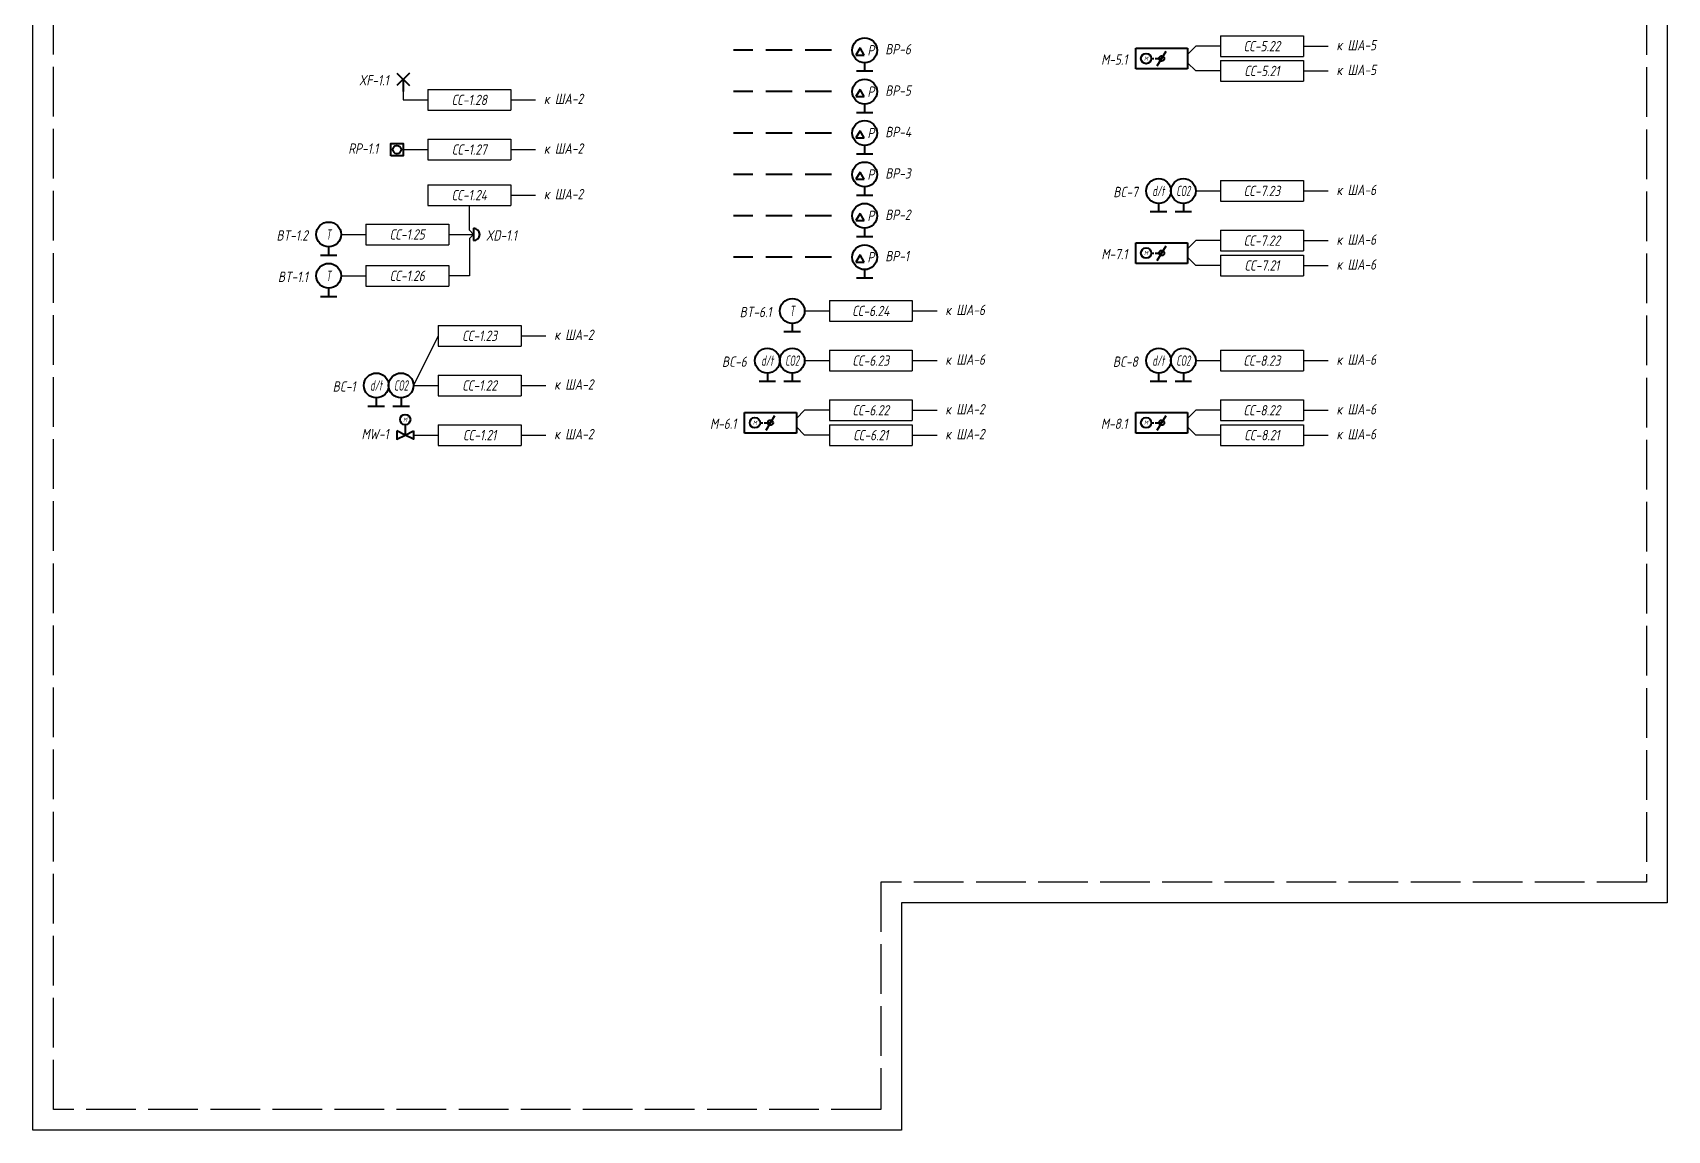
# Model space of a CAD drawing. Header units: millimetres. Extents: x -1048 to 3005, y -1068 to 487.
# Drawn here: x 1533.5 to 1928.4, y -452 to -186.8 of the extents above; entities that cross this region are included whole.
import ezdxf
from ezdxf.enums import TextEntityAlignment as Align

# ---------------------------------------------------------------- set-up
doc = ezdxf.new("R2010")
doc.units = ezdxf.units.MM
doc.linetypes.add('ACAD_ISO02W100', pattern=[15, 12, -3])
doc.linetypes.add('DASHED', pattern=[19.05, 12.7, -6.35])
doc.layers.add('noprint', color=2, linetype='Continuous', plot=False)
doc.styles.get("Standard").update_dxf_attribs({"font": 'arial.ttf'})
doc.styles.add('ГОСТ-ISOCPEUR', font='isocpeui.ttf', dxfattribs={"width": 0.8})
doc.linetypes.add('24AC', pattern='A,20,-5,["24AC",Standard,S=2.54,R=0,X=-5,Y=-1.27],-5', length=30)

# ---------------------------------------------------------------- blocks, each defined once
blk = doc.blocks.new('вентиль с электроприводом')
at = {"color": 0, "linetype": 'DASHED', "lineweight": -2}
blk.add_line((0, 2.5), (0, 0), dxfattribs=at)
at = {"color": 0, "lineweight": -2}
for points in [[(-2, 1), (-2, -1), (0, 0), (-2, 1)], [(2, 1), (2, -1), (0, 0), (2, 1)]]:
    blk.add_lwpolyline(points, dxfattribs=at)
blk.add_circle((0, 3.75), 1.25, dxfattribs=at)
at = {"color": 0, "lineweight": -2, "style": 'ГОСТ-ISOCPEUR', "width": 0.8}
blk.add_text('M', height=1, rotation=360, dxfattribs=at).set_placement((0, 3.75), align=Align.MIDDLE_CENTER)
blk = doc.blocks.new('*T221')
at = {"color": 0, "linetype": 'ByBlock', "lineweight": -2, "transparency": 16777216}
for p, q in [((0, 0), (20, 0)), ((0, 0), (0, -5)), ((20, 0), (20, -5)), ((0, -5), (20, -5))]:
    blk.add_line(p, q, dxfattribs=at)
at = {"color": 0, "transparency": 16777216, "insert": (10, -2.5), "char_height": 2.5, "width": 19, "attachment_point": 5, "style": 'ГОСТ-ISOCPEUR'}
blk.add_mtext('{СС-1.21}', dxfattribs=at)
blk = doc.blocks.new('датчик CO2')
at = {"color": 0, "lineweight": -2}
for p, q in [((-2, 0), (2, 0)), ((0, 2), (0, 0))]:
    blk.add_line(p, q, dxfattribs=at)
blk.add_circle((0, 5), 3, dxfattribs=at)
at = {"color": 0, "lineweight": -2, "style": 'ГОСТ-ISOCPEUR', "width": 0.6}
blk.add_text('CO2', height=2.5, rotation=360, dxfattribs=at).set_placement((-0.01, 5), align=Align.MIDDLE_CENTER)
blk = doc.blocks.new('*T222')
at = {"color": 0, "linetype": 'ByBlock', "lineweight": -2, "transparency": 16777216}
for p, q in [((0, 0), (20, 0)), ((0, 0), (0, -5)), ((20, 0), (20, -5)), ((0, -5), (20, -5))]:
    blk.add_line(p, q, dxfattribs=at)
at = {"color": 0, "transparency": 16777216, "insert": (10, -2.5), "char_height": 2.5, "width": 19, "attachment_point": 5, "style": 'ГОСТ-ISOCPEUR'}
blk.add_mtext('{СС-1.22}', dxfattribs=at)
blk = doc.blocks.new('*T223')
at = {"color": 0, "linetype": 'ByBlock', "lineweight": -2, "transparency": 16777216}
for p, q in [((0, 0), (20, 0)), ((0, 0), (0, -5)), ((20, 0), (20, -5)), ((0, -5), (20, -5))]:
    blk.add_line(p, q, dxfattribs=at)
at = {"color": 0, "transparency": 16777216, "insert": (10, -2.5), "char_height": 2.5, "width": 19, "attachment_point": 5, "style": 'ГОСТ-ISOCPEUR'}
blk.add_mtext('{СС-1.23}', dxfattribs=at)
blk = doc.blocks.new('датчик температуры и влажности')
at = {"color": 0, "lineweight": -2}
for p, q in [((-2, 0), (2, 0)), ((0, 2), (0, 0))]:
    blk.add_line(p, q, dxfattribs=at)
blk.add_circle((0, 5), 3, dxfattribs=at)
at = {"color": 0, "lineweight": -2, "style": 'ГОСТ-ISOCPEUR', "width": 0.6}
blk.add_text('d/t', height=2.5, rotation=360, dxfattribs=at).set_placement((-0.01, 5), align=Align.MIDDLE_CENTER)
blk = doc.blocks.new('*T224')
at = {"color": 0, "linetype": 'ByBlock', "lineweight": -2, "transparency": 16777216}
for p, q in [((0, 0), (20, 0)), ((0, 0), (0, -5)), ((20, 0), (20, -5)), ((0, -5), (20, -5))]:
    blk.add_line(p, q, dxfattribs=at)
at = {"color": 0, "transparency": 16777216, "insert": (10, -2.5), "char_height": 2.5, "width": 19, "attachment_point": 5, "style": 'ГОСТ-ISOCPEUR'}
blk.add_mtext('{СС-6.24}', dxfattribs=at)
blk = doc.blocks.new('датчик температуры')
at = {"color": 0, "lineweight": -2}
for p, q in [((-2, 0), (2, 0)), ((0, 2), (0, 0))]:
    blk.add_line(p, q, dxfattribs=at)
blk.add_circle((0, 5), 3, dxfattribs=at)
at = {"color": 0, "lineweight": -2, "style": 'ГОСТ-ISOCPEUR', "width": 0.6}
blk.add_text('T', height=2.5, rotation=360, dxfattribs=at).set_placement((-0.01, 5), align=Align.MIDDLE_CENTER)
blk = doc.blocks.new('*T237')
at = {"color": 0, "linetype": 'ByBlock', "lineweight": -2, "transparency": 16777216}
for p, q in [((0, 0), (20, 0)), ((0, 0), (0, -5)), ((20, 0), (20, -5)), ((0, -5), (20, -5))]:
    blk.add_line(p, q, dxfattribs=at)
at = {"color": 0, "transparency": 16777216, "insert": (10, -2.5), "char_height": 2.5, "width": 19, "attachment_point": 5, "style": 'ГОСТ-ISOCPEUR'}
blk.add_mtext('{СС-1.24}', dxfattribs=at)
blk = doc.blocks.new('коробка коммутационная')
at = {"color": 0, "lineweight": -2}
blk.add_line((0, 3), (0, 0), dxfattribs=at)
blk.add_arc((0, 1.5), 1.5, 270, 90, dxfattribs=at)
blk = doc.blocks.new('*T238')
at = {"color": 0, "linetype": 'ByBlock', "lineweight": -2, "transparency": 16777216}
for p, q in [((0, 0), (20, 0)), ((0, 0), (0, -5)), ((20, 0), (20, -5)), ((0, -5), (20, -5))]:
    blk.add_line(p, q, dxfattribs=at)
at = {"color": 0, "transparency": 16777216, "insert": (10, -2.5), "char_height": 2.5, "width": 19, "attachment_point": 5, "style": 'ГОСТ-ISOCPEUR'}
blk.add_mtext('{СС-1.25}', dxfattribs=at)
blk = doc.blocks.new('*T239')
at = {"color": 0, "linetype": 'ByBlock', "lineweight": -2, "transparency": 16777216}
for p, q in [((0, 0), (20, 0)), ((0, 0), (0, -5)), ((20, 0), (20, -5)), ((0, -5), (20, -5))]:
    blk.add_line(p, q, dxfattribs=at)
at = {"color": 0, "transparency": 16777216, "insert": (10, -2.5), "char_height": 2.5, "width": 19, "attachment_point": 5, "style": 'ГОСТ-ISOCPEUR'}
blk.add_mtext('{СС-1.26}', dxfattribs=at)
blk = doc.blocks.new('регулятор')
at = {"color": 0, "lineweight": -2}
blk.add_lwpolyline([(-1.5, -1.5), (-1.5, 1.5), (1.5, 1.5), (1.5, -1.5)], close=True, dxfattribs=at)
blk.add_circle((0, 0), 1, dxfattribs=at)
blk = doc.blocks.new('*T240')
at = {"color": 0, "linetype": 'ByBlock', "lineweight": -2, "transparency": 16777216}
for p, q in [((0, 0), (20, 0)), ((0, 0), (0, -5)), ((20, 0), (20, -5)), ((0, -5), (20, -5))]:
    blk.add_line(p, q, dxfattribs=at)
at = {"color": 0, "transparency": 16777216, "insert": (10, -2.5), "char_height": 2.5, "width": 19, "attachment_point": 5, "style": 'ГОСТ-ISOCPEUR'}
blk.add_mtext('{СС-1.27}', dxfattribs=at)
blk = doc.blocks.new('дроссель d100')
at = {"color": 0, "lineweight": -2}
for p, q in [((0, 0), (0, 100)), ((0, 100), (250, 100)), ((103.4, 14.7), (146.6, 85.3)), ((250, 100), (250, 0)), ((250, 0), (0, 0))]:
    blk.add_line(p, q, dxfattribs=at)
at = {"color": 0, "linetype": 'DASHED', "lineweight": -2}
blk.add_line((75, 50), (125, 50), dxfattribs=at)
at = {"color": 0, "lineweight": -2}
for centre, radius in [((50, 50), 25), ((125, 50), 12.5)]:
    blk.add_circle(centre, radius, dxfattribs=at)
at = {"color": 0, "lineweight": -2, "style": 'ГОСТ-ISOCPEUR', "width": 0.8}
blk.add_text('M', height=20, dxfattribs=at).set_placement((50, 50), align=Align.MIDDLE_CENTER)
blk = doc.blocks.new('*T259')
at = {"color": 0, "linetype": 'ByBlock', "lineweight": -2, "transparency": 16777216}
for p, q in [((0, 0), (20, 0)), ((0, 0), (0, -5)), ((20, 0), (20, -5)), ((0, -5), (20, -5))]:
    blk.add_line(p, q, dxfattribs=at)
at = {"color": 0, "transparency": 16777216, "insert": (10, -2.5), "char_height": 2.5, "width": 19, "attachment_point": 5, "style": 'ГОСТ-ISOCPEUR'}
blk.add_mtext('{СС-6.21}', dxfattribs=at)
blk = doc.blocks.new('*T260')
at = {"color": 0, "linetype": 'ByBlock', "lineweight": -2, "transparency": 16777216}
for p, q in [((0, 0), (20, 0)), ((0, 0), (0, -5)), ((20, 0), (20, -5)), ((0, -5), (20, -5))]:
    blk.add_line(p, q, dxfattribs=at)
at = {"color": 0, "transparency": 16777216, "insert": (10, -2.5), "char_height": 2.5, "width": 19, "attachment_point": 5, "style": 'ГОСТ-ISOCPEUR'}
blk.add_mtext('{СС-6.22}', dxfattribs=at)
blk = doc.blocks.new('*T261')
at = {"color": 0, "linetype": 'ByBlock', "lineweight": -2, "transparency": 16777216}
for p, q in [((0, 0), (20, 0)), ((0, 0), (0, -5)), ((20, 0), (20, -5)), ((0, -5), (20, -5))]:
    blk.add_line(p, q, dxfattribs=at)
at = {"color": 0, "transparency": 16777216, "insert": (10, -2.5), "char_height": 2.5, "width": 19, "attachment_point": 5, "style": 'ГОСТ-ISOCPEUR'}
blk.add_mtext('{СС-6.23}', dxfattribs=at)
blk = doc.blocks.new('*T262')
at = {"color": 0, "linetype": 'ByBlock', "lineweight": -2, "transparency": 16777216}
for p, q in [((0, 0), (20, 0)), ((0, 0), (0, -5)), ((20, 0), (20, -5)), ((0, -5), (20, -5))]:
    blk.add_line(p, q, dxfattribs=at)
at = {"color": 0, "transparency": 16777216, "insert": (10, -2.5), "char_height": 2.5, "width": 19, "attachment_point": 5, "style": 'ГОСТ-ISOCPEUR'}
blk.add_mtext('{СС-5.21}', dxfattribs=at)
blk = doc.blocks.new('*T263')
at = {"color": 0, "linetype": 'ByBlock', "lineweight": -2, "transparency": 16777216}
for p, q in [((0, 0), (20, 0)), ((0, 0), (0, -5)), ((20, 0), (20, -5)), ((0, -5), (20, -5))]:
    blk.add_line(p, q, dxfattribs=at)
at = {"color": 0, "transparency": 16777216, "insert": (10, -2.5), "char_height": 2.5, "width": 19, "attachment_point": 5, "style": 'ГОСТ-ISOCPEUR'}
blk.add_mtext('{СС-5.22}', dxfattribs=at)
blk = doc.blocks.new('*T268')
at = {"color": 0, "linetype": 'ByBlock', "lineweight": -2, "transparency": 16777216}
for p, q in [((0, 0), (20, 0)), ((0, 0), (0, -5)), ((20, 0), (20, -5)), ((0, -5), (20, -5))]:
    blk.add_line(p, q, dxfattribs=at)
at = {"color": 0, "transparency": 16777216, "insert": (10, -2.5), "char_height": 2.5, "width": 19, "attachment_point": 5, "style": 'ГОСТ-ISOCPEUR'}
blk.add_mtext('{СС-8.21}', dxfattribs=at)
blk = doc.blocks.new('*T269')
at = {"color": 0, "linetype": 'ByBlock', "lineweight": -2, "transparency": 16777216}
for p, q in [((0, 0), (20, 0)), ((0, 0), (0, -5)), ((20, 0), (20, -5)), ((0, -5), (20, -5))]:
    blk.add_line(p, q, dxfattribs=at)
at = {"color": 0, "transparency": 16777216, "insert": (10, -2.5), "char_height": 2.5, "width": 19, "attachment_point": 5, "style": 'ГОСТ-ISOCPEUR'}
blk.add_mtext('{СС-8.22}', dxfattribs=at)
blk = doc.blocks.new('*T270')
at = {"color": 0, "linetype": 'ByBlock', "lineweight": -2, "transparency": 16777216}
for p, q in [((0, 0), (20, 0)), ((0, 0), (0, -5)), ((20, 0), (20, -5)), ((0, -5), (20, -5))]:
    blk.add_line(p, q, dxfattribs=at)
at = {"color": 0, "transparency": 16777216, "insert": (10, -2.5), "char_height": 2.5, "width": 19, "attachment_point": 5, "style": 'ГОСТ-ISOCPEUR'}
blk.add_mtext('{СС-8.23}', dxfattribs=at)
blk = doc.blocks.new('*T271')
at = {"color": 0, "linetype": 'ByBlock', "lineweight": -2, "transparency": 16777216}
for p, q in [((0, 0), (20, 0)), ((0, 0), (0, -5)), ((20, 0), (20, -5)), ((0, -5), (20, -5))]:
    blk.add_line(p, q, dxfattribs=at)
at = {"color": 0, "transparency": 16777216, "insert": (10, -2.5), "char_height": 2.5, "width": 19, "attachment_point": 5, "style": 'ГОСТ-ISOCPEUR'}
blk.add_mtext('{СС-7.21}', dxfattribs=at)
blk = doc.blocks.new('*T272')
at = {"color": 0, "linetype": 'ByBlock', "lineweight": -2, "transparency": 16777216}
for p, q in [((0, 0), (20, 0)), ((0, 0), (0, -5)), ((20, 0), (20, -5)), ((0, -5), (20, -5))]:
    blk.add_line(p, q, dxfattribs=at)
at = {"color": 0, "transparency": 16777216, "insert": (10, -2.5), "char_height": 2.5, "width": 19, "attachment_point": 5, "style": 'ГОСТ-ISOCPEUR'}
blk.add_mtext('{СС-7.22}', dxfattribs=at)
blk = doc.blocks.new('*T273')
at = {"color": 0, "linetype": 'ByBlock', "lineweight": -2, "transparency": 16777216}
for p, q in [((0, 0), (20, 0)), ((0, 0), (0, -5)), ((20, 0), (20, -5)), ((0, -5), (20, -5))]:
    blk.add_line(p, q, dxfattribs=at)
at = {"color": 0, "transparency": 16777216, "insert": (10, -2.5), "char_height": 2.5, "width": 19, "attachment_point": 5, "style": 'ГОСТ-ISOCPEUR'}
blk.add_mtext('{СС-7.23}', dxfattribs=at)
blk = doc.blocks.new('датчик давления')
at = {"color": 0, "lineweight": -2}
for p, q in [((-1.09, 5.56), (-2.09, 3.83)), ((-0.09, 3.83), (-1.09, 5.56)), ((-2.09, 3.83), (-0.09, 3.83)), ((-2, 0), (2, 0)), ((0, 2), (0, 0))]:
    blk.add_line(p, q, dxfattribs=at)
blk.add_circle((0, 5), 3, dxfattribs=at)
at = {"color": 0, "lineweight": -2, "style": 'ГОСТ-ISOCPEUR', "width": 0.8}
blk.add_text('P', height=2.5, rotation=360, dxfattribs=at).set_placement((1.5, 5), align=Align.MIDDLE_CENTER)
blk = doc.blocks.new('*T346')
at = {"color": 0, "linetype": 'ByBlock', "lineweight": -2, "transparency": 16777216}
for p, q in [((0, 0), (20, 0)), ((0, 0), (0, -5)), ((20, 0), (20, -5)), ((0, -5), (20, -5))]:
    blk.add_line(p, q, dxfattribs=at)
at = {"color": 0, "transparency": 16777216, "insert": (10, -2.5), "char_height": 2.5, "width": 19, "attachment_point": 5, "style": 'ГОСТ-ISOCPEUR'}
blk.add_mtext('{СС-1.28}', dxfattribs=at)
blk = doc.blocks.new('стац. точка')
at = {"color": 0, "lineweight": -2}
for p, q in [((-1.5, 1.5), (1.5, -1.5)), ((1.5, 1.5), (-1.5, -1.5)), ((0, 0), (0, -3))]:
    blk.add_line(p, q, dxfattribs=at)

msp = doc.modelspace()

# ---------------------------------------------------------------- linework, layer by layer
at = {"linetype": 'DASHED', "lineweight": 40, "ltscale": 0.5}
for p, q in [((1726.5, -191), (1702.84, -191)), ((1726.5, -201), (1702.84, -201)), ((1726.5, -211), (1702.84, -211)), ((1726.5, -221), (1702.84, -221)), ((1726.5, -231), (1702.84, -231)), ((1726.5, -241), (1702.84, -241))]:
    msp.add_line(p, q, dxfattribs=at)
at = {"ltscale": 0.2}
for p, q in [((1840.5, -190), (1846.5, -190)), ((1649, -203), (1655, -203)), ((1623, -215), (1629, -215)), ((1649, -215), (1655, -215)), ((1814.5, -225), (1820.5, -225)), ((1840.5, -225), (1846.5, -225)), ((1649, -226), (1655, -226)), ((1608, -235.5), (1614, -235.5)), ((1634, -235.5), (1640, -235.5)), ((1840.5, -237), (1846.5, -237)), ((1608, -245.5), (1614, -245.5)), ((1720, -254), (1726, -254)), ((1746, -254), (1752, -254)), ((1651.5, -260), (1657.5, -260)), ((1720, -266), (1726, -266)), ((1746, -266), (1752, -266)), ((1814.5, -266), (1820.5, -266)), ((1840.5, -266), (1846.5, -266)), ((1625.5, -272), (1631.5, -272)), ((1651.5, -272), (1657.5, -272)), ((1746, -278), (1752, -278)), ((1840.5, -278), (1846.5, -278))]:
    msp.add_line(p, q, dxfattribs=at)
at = {"linetype": '24AC', "ltscale": 0.2}
for p, q in [((1840.5, -196), (1846.5, -196)), ((1840.5, -243), (1846.5, -243)), ((1625.5, -284), (1631.5, -284)), ((1651.5, -284), (1657.5, -284)), ((1746, -284), (1752, -284)), ((1840.5, -284), (1846.5, -284))]:
    msp.add_line(p, q, dxfattribs=at)
for points in [[(1820.5, -190), (1814.5, -190), (1812.5, -192)], [(1820.5, -237), (1814.5, -237), (1812.5, -239)], [(1726, -278), (1720, -278), (1718, -280)], [(1820.5, -278), (1814.5, -278), (1812.5, -280)]]:
    msp.add_lwpolyline(points)
at = {"linetype": '24AC', "ltscale": 0.2, "flags": 128}
for points in [[(1820.5, -196), (1814.5, -196), (1812.5, -194)], [(1820.5, -243), (1814.5, -243), (1812.5, -241)], [(1726, -284), (1720, -284), (1718, -282)], [(1820.5, -284), (1814.5, -284), (1812.5, -282)]]:
    msp.add_lwpolyline(points, dxfattribs=at)
at = {"ltscale": 0.2, "flags": 128}
for points in [[(1623, -201), (1623, -203), (1629, -203)], [(1640, -235.5), (1639, -236.5), (1639, -245.5), (1634, -245.5)]]:
    msp.add_lwpolyline(points, dxfattribs=at)
at = {"ltscale": 8, "flags": 128}
msp.add_lwpolyline([(1640, -235.5), (1639, -234.5), (1639, -228.5)], dxfattribs=at)
at = {"ltscale": 0.2}
msp.add_lwpolyline([(1631.5, -260), (1625.5, -272)], dxfattribs=at)
at = {"layer": 'noprint'}
msp.add_lwpolyline([(1533.5, 131.88), (1918.42, 131.88), (1918.42, 124.88), (1928.42, 124.88), (1928.42, -397), (1743.42, -397), (1743.42, -452), (1533.5, -452)], close=True, dxfattribs=at)
at = {"layer": 'noprint', "linetype": 'ACAD_ISO02W100'}
msp.add_lwpolyline([(1538.5, 126.88), (1913.42, 126.88), (1913.42, 119.88), (1923.42, 119.88), (1923.42, -392), (1738.42, -392), (1738.42, -447), (1538.5, -447)], close=True, dxfattribs=at)

# ---------------------------------------------------------------- block references
at = {"lineweight": 40}
for name, p in [('датчик давления', (1734.5, -196)), ('датчик давления', (1734.5, -206)), ('датчик давления', (1734.5, -216)), ('регулятор', (1621.5, -215)), ('датчик давления', (1734.5, -226)), ('датчик температуры и влажности', (1805.5, -230)), ('датчик CO2', (1811.5, -230)), ('датчик давления', (1734.5, -236)), ('датчик температуры', (1605, -240.5)), ('коробка коммутационная', (1640, -237)), ('датчик давления', (1734.5, -246)), ('датчик температуры', (1605, -250.5)), ('датчик температуры', (1717, -259)), ('датчик температуры и влажности', (1711, -271)), ('датчик CO2', (1717, -271)), ('датчик температуры и влажности', (1805.5, -271)), ('датчик CO2', (1811.5, -271)), ('датчик температуры и влажности', (1616.5, -277)), ('датчик CO2', (1622.5, -277)), ('вентиль с электроприводом', (1623.5, -284))]:
    msp.add_blockref(name, p, dxfattribs=at)
for name, p in [('*T263', (1820.5, -187.5)), ('*T262', (1820.5, -193.5)), ('*T346', (1629, -200.5)), ('*T240', (1629, -212.5)), ('*T237', (1629, -223.5)), ('*T273', (1820.5, -222.5)), ('*T238', (1614, -233)), ('*T272', (1820.5, -234.5)), ('*T271', (1820.5, -240.5)), ('*T239', (1614, -243)), ('*T224', (1726, -251.5)), ('*T223', (1631.5, -257.5)), ('*T261', (1726, -263.5)), ('*T270', (1820.5, -263.5)), ('*T222', (1631.5, -269.5)), ('*T260', (1726, -275.5)), ('*T269', (1820.5, -275.5)), ('*T221', (1631.5, -281.5)), ('*T259', (1726, -281.5)), ('*T268', (1820.5, -281.5))]:
    msp.add_blockref(name, p)
at = {"lineweight": 40, "xscale": 0.05, "yscale": 0.05, "zscale": 0.05}
for p in [(1800, -195.5), (1800, -242.5), (1705.5, -283.5), (1800, -283.5)]:
    msp.add_blockref('дроссель d100', p, dxfattribs=at)
at = {"color": 5, "lineweight": 40}
msp.add_blockref('стац. точка', (1623, -198), dxfattribs=at)

# ---------------------------------------------------------------- texts
at = {"style": 'ГОСТ-ISOCPEUR', "width": 0.8}
for s, p in [('BP-6', (1739.5, -192)), ('к ША-5', (1848.5, -191)), ('к ША-5', (1848.5, -197)), ('BP-5', (1739.5, -202)), ('к ША-2', (1657, -204)), ('BP-4', (1739.5, -212)), ('к ША-2', (1657, -216)), ('BP-3', (1739.5, -222)), ('к ША-2', (1657, -227)), ('к ША-6', (1848.5, -226)), ('BP-2', (1739.5, -232)), ('XD-1.1', (1643, -237)), ('к ША-6', (1848.5, -238)), ('BP-1', (1739.5, -242)), ('к ША-6', (1848.5, -244)), ('к ША-6', (1754, -255)), ('к ША-2', (1659.5, -261)), ('к ША-6', (1754, -267)), ('к ША-6', (1848.5, -267)), ('к ША-2', (1659.5, -273)), ('к ША-2', (1754, -279)), ('к ША-6', (1848.5, -279)), ('к ША-2', (1659.5, -285)), ('к ША-2', (1754, -285)), ('к ША-6', (1848.5, -285))]:
    msp.add_text(s, height=2.5, dxfattribs=at).set_placement(p)
for s, p in [('M-5.1', (1798, -194.5)), ('XF-1.1', (1619.5, -199.5)), ('RP-1.1', (1617, -216)), ('BC-7', (1800.5, -226.5)), ('BT-1.2', (1600, -237)), ('M-7.1', (1798, -241.5)), ('BT-1.1', (1600, -247)), ('BT-6.1', (1712, -255.5)), ('BC-6', (1706, -267.5)), ('BC-8', (1800.5, -267.5)), ('BC-1', (1611.5, -273.5)), ('M-6.1', (1703.5, -282.5)), ('M-8.1', (1798, -282.5)), ('MW-1', (1619.5, -285))]:
    msp.add_text(s, height=2.5, dxfattribs=at).set_placement(p, align=Align.RIGHT)

doc.saveas('drawing.dxf')
